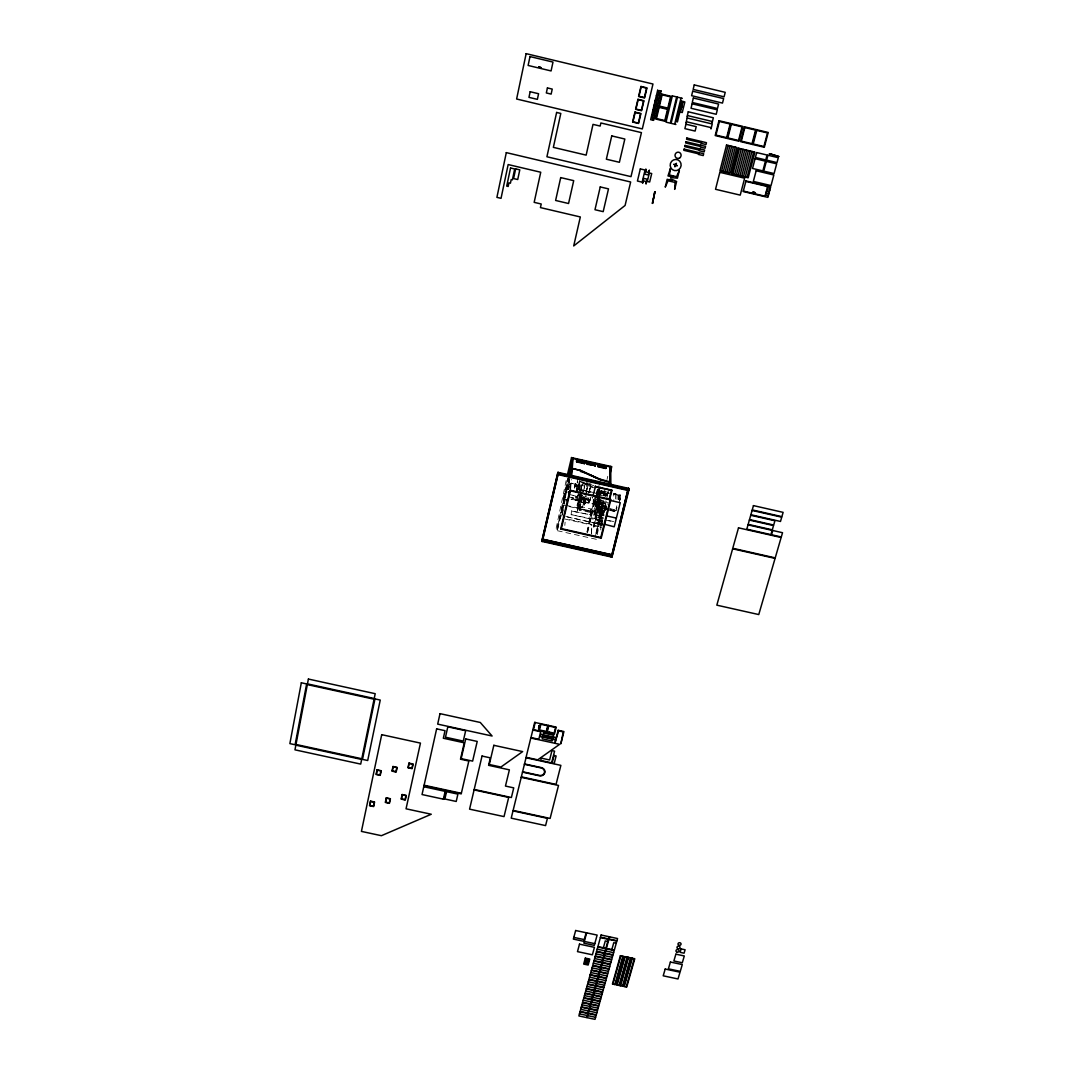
<?xml version="1.0" encoding="UTF-8"?>
<svg xmlns="http://www.w3.org/2000/svg" width="1073" height="1073" viewBox="0 0 1073 1073"><rect width="100%" height="100%" fill="white"/><g stroke="black" fill="none" stroke-linecap="round" stroke-linejoin="round"><path stroke-width="0.75" stroke-dasharray="5 3.75" d="M608.686 493.567L608.686 492.158M607.479 495.149L598.962 492.574L607.479 495.149L604.931 506.644L596.4 504.712L604.944 505.987M605.628 510.372L606.004 505.209L605.092 510.252L605.105 508.79M604.931 507.301L596.387 505.37L606.808 507.583M604.287 511.177L595.73 508.575L604.287 511.177L600.987 524.576L565.712 516.609M604.3 509.192L595.77 507.261L604.3 509.192L606.205 501.547M601.39 525.193L601.551 513.846L596.736 533.254M600.987 494.492L601.041 491.367M600.786 529.928L601.041 513.739M600.96 526.186L601.162 513.243M599.472 489.838L599.177 505.638L571.131 499.28M599.244 487.169L597.728 494.318M598.855 494.264L598.935 489.878M603.388 517.763L596.132 515.429L598.734 503.693L606.004 505.329M598.747 503.022L607.452 504.323M598.989 491.3L607.479 493.875L598.989 491.3L599.928 487.477M608.096 503.063L599.378 501.091L597.433 509.554L604.703 511.204M597.674 498.972L603.361 500.903M596.776 512.84L596.789 512.156L604.059 513.793M604.032 515.845L594.482 513.672L597.031 502.164L605.574 504.095L603.013 516.274L594.455 514.343L594.576 510.359M597.044 501.52L598.318 495.766M595.475 518.715L602.744 521.049M604.045 515.161L596.762 513.511L594.147 525.287L594.134 525.985L601.43 527.634M595.475 497.215L595.26 501.198L605.574 503.452L597.057 500.863M593.329 526.91L598.814 496.343L598.627 505.504L593.879 527.031L599.311 505.101L571.252 498.757M589.707 492.199L576.939 488.751L599.512 493.875L594.214 515.362L593.785 511.513L599.029 485.506M593.879 527.031L599.351 496.464M594.214 515.362L597.379 496.437M593.128 504.27L593.302 498.878M593.57 504.364L593.731 498.972M591.451 533.08L591.84 524.536L566.584 518.876M591.531 534.166L591.84 524.536M581.016 493.097L580.775 497.336L577.609 508.186L590.673 511.15L590.552 514.732L591.196 508.897L590.552 511.673L576.939 508.589L580.211 494.841M571.547 510.507L571.158 514.638L591.317 519.184L591.572 515.027L571.426 511.003L591.572 515.027M589.292 492.561L590.66 486.377M580.627 490.898L582.639 482.622L590.713 485.103L588.634 494.68M580.292 506.604L577.609 508.186L577.381 511.754L580.091 510.158L582.331 498.113C573.626 497.336 591.035 496.973 588.997 502.057L589.748 499.549L581.07 498.113L583.873 498.207M589.533 502.177L589.748 499.549M586.26 492.681L587.977 485.117M589.614 500.058L586.958 499.213M586.462 482.609L593.047 484.741M586.381 486.485L586.944 483.118L586.381 486.485L582.022 485.492L582.089 484.205L586.435 485.197M586.059 497.121L584.57 505.101L584.141 502.848L586.14 494.68M585.214 498.274C585.026 501.346 580.734 495.847 581.486 500.353L581.19 497.604M585.63 498.905L588.541 500.139M583.886 502.177L584.155 496.799A4.922 1.422 13.7 0 1 584.637 496.289M584.329 502.271L584.597 496.906A4.466 1.301 13.7 0 1 585.965 496.249M585.335 483.239L583.323 491.501L579.272 490.589M580.265 507.113L582.438 507.609L580.265 506.939M581.794 495.874L579.447 505.048M580.305 506.443L580.091 510.158L591.062 512.639M580.131 497.778L577.381 511.754M580.117 497.564L580.48 492.976M579.661 509.031L582.331 498.113M580.694 489.61L582.666 481.992M580.667 497.684L580.895 493.62M579.393 503.022L579.769 498.234L579.112 498.623L579.393 503.022L580.788 497.161M579.594 489.208L580.238 484.835L575.316 483.722L574.806 485.814L574.659 488.094L579.594 489.208L580.238 484.835M579.232 498.113L579.527 502.338M579.863 505.678L582.371 495.337L579.661 494.72L582.344 495.994L579.822 506.349L579.983 505.168L577.274 504.551L577.113 505.745L591.196 509.071M577.824 504.672L580.171 495.498M578.897 490.039L579.46 480.784L577.341 489.556M579.353 491.702L579.997 480.905L578.012 488.993M577.609 495.431L577.314 500.125L578.669 494.519M578.199 486.351L579.34 485.948L578.307 486.498M578.307 484.728L579.366 485.626L571.051 483.065L569.696 488.778M577.046 491.246L577.247 488.121M576.644 491.702L577.502 478.773M576.778 491.179L577.422 481.267M576.107 485.989L576.053 485.197L577.153 485.452M576.121 484.231L577.167 485.13M575.664 498.274L575.812 496.128L569.253 494.64M574.659 488.094L575.316 483.722M570.688 488.711L571.319 479.524M570.139 488.591L570.782 480.503M569.428 484.741L569.173 481.187L568.261 489.583M564.827 525.408L565.109 522.135M562.52 514.799L563.392 505.222M562.936 511.11L563.499 504.726L603.643 513.9M568.408 489.449L565.471 488.778L569.857 489.945M564.774 504.122L564.452 501.627M561.85 516.274L562.869 505.101L604.045 514.477M584.57 505.101L585.871 496.034L586.046 496.786M584.034 504.981L584.383 502.164M595.984 533.08L603.174 497.148M603.495 495.511L604.475 490.602M596.508 533.201L603.683 497.255M604.005 495.632L604.984 490.723M597.272 534.636L603.777 502.191M605.011 495.793L605.709 492.507M586.958 532.114L589.922 517.401L602.744 520.351M587.481 532.235L594.979 499.267M596.373 539.317L555.734 530.344L566.92 476.962M564.867 499.012L557.035 529.418L567.952 477.19M557.558 529.539L564.036 498.529M564.371 496.893L568.462 477.311M563.298 497.966L565.471 488.778M565.766 489.543L568.408 478.504M565.954 490.133L568.596 479.041M566.276 489.664L568.918 478.612M557.035 529.418L562.869 505.101M564.411 498.154L565.766 492.909M566.464 490.254L569.119 479.162M557.719 528.761L564.197 501.735M564.572 500.139L566.101 493.781M566.477 492.185L569.535 479.47M565.256 497.403L566.866 490.804M567.188 489.382L569.87 478.129M564.25 504.002L565.404 499.16M567.724 489.462L569.696 481.308M569.052 488.577L570.997 480.396M576.845 488.591L577.529 488.188L576.63 500.528L578.803 491.582M571.158 514.638L598.573 520.164L603.415 500.514M578.186 489.234L579.93 482.005L588.031 483.843L586.019 492.118M579.661 494.72L577.153 505.075L579.943 505.839M577.113 505.745L579.755 494.854L582.465 495.471M580.587 491.541L582.599 483.252M583.283 492.145L585.308 483.869L593.396 486.351M583.739 498.73L583.873 497.966M582.438 507.609L584.49 499.106M585.952 493.406L588.004 484.486M586.944 499.455L587.079 498.69M588.688 493.379L590.713 485.103M588.997 502.057L588.661 499.629M589.774 518.165L594.965 497.094M596.239 494.13L597.379 489.503M587.132 531.98L595.086 499.669M596.682 493.204L597.54 489.717M596.883 494.385L597.943 489.744M587.642 532.101L598.144 489.516M596.722 497.818L598.788 488.872M600.236 486.847L598.332 495.122L602.597 495.444M593.677 515.241L598.452 495.874M600.209 494.72L601.256 490.495M600.451 494.935L601.47 490.777L597.393 489.851M600.035 497.818L598.09 506.282L616.184 510.587M607.01 479.457L607.774 476.318M595.166 537.197L603.764 502.607L594.858 500.581M605.48 496.571L606.647 493.996L605.709 497.859M608.431 490.053L606.849 496.41L604.019 495.766M607.17 495.78L608.123 491.957M602.409 521.907L602.047 525.609M605.574 509.071L606.258 506.335M601.792 525.797L602.382 523.409M605.937 509.179L606.527 506.778M616.036 508.91L616.814 505.812M618.37 499.602L619.55 494.935L619.671 500.514M616.184 510.426L616.962 507.314M618.92 499.562L620.087 494.894L613.756 493.459M618.92 499.723L620.087 495.055L613.756 493.62L613.783 500.568M603.388 518.447L596.105 516.797L603.375 519.144M608.834 520.485L613.635 521.572M605.641 520.11L613.635 521.921M602.731 521.746L595.435 520.097L602.718 522.43M602.087 523.637L594.818 522.001L602.087 524.335M565.726 516.448L600.987 524.402M594.147 525.287L601.43 526.937M564.881 519.024L591.719 525.046M579.97 481.375L584.02 482.287M589.05 484.459L594.348 485.667M582.532 483.4L586.891 484.392M587.95 485.761L596.092 487.611M590.646 487.021L596.065 488.255M571.037 483.226L579.192 485.076M602.02 490.898L608.539 492.386M598.747 490.817L610.175 493.406M613.622 494.143L619.966 495.578L620.06 499.763M576 485.841L577.1 486.096M574.806 485.814L579.728 486.927M575.155 485.989L580.104 487.102M577.462 489.033L599.512 494.036M596.159 493.66L599.391 494.385M578.91 489.905L589.935 492.413M596.239 493.835L599.391 494.546M596.682 499.146L606.473 501.359M599.391 500.42L608.096 502.392M568.73 494.358L576.912 496.209M597.017 502.821L606.004 504.659M568.529 496.826L576.751 498.69M571.252 497.657L573.988 498.368L571.238 497.738M598.721 504.35L605.99 506M571.144 499.119L576.644 500.367M610 508.642L616.304 510.077M606.795 508.937L598.077 506.952L606.795 509.608M610 509.702L615.781 511.177M610 510.037L615.781 511.338M609.88 510.212L615.647 511.526M609.88 510.386L615.661 511.687M597.446 508.884L604.703 510.52M604.689 511.875L597.42 510.238L604.689 512.559M596.132 515.429L603.402 517.079M620.087 494.894L620.221 500.635M619.698 496.625L619.792 500.809M619.309 498.18L619.429 503.787M618.598 494.72L618.732 501.695M616.975 494.358L617.082 501.319M615.339 493.982L615.419 499.549M614.695 510.252L614.708 511.097M613.072 509.89L613.072 510.721M611.449 509.527L611.449 510.359M592.309 497.59A4.922 1.422 13.7 0 1 592.765 497.859M584.316 496.182A2.736 2.615 2.3 0 0 582.907 499.629A2.736 2.615 2.3 0 0 586.515 500.997A2.736 2.615 2.3 0 0 587.937 497.55A2.736 2.615 2.3 0 1 586.542 500.823A2.736 2.615 2.3 0 1 583.001 499.642A2.736 2.615 2.3 0 1 583.98 496.195M590.204 497.523A4.936 4.721 2.3 0 1 587.427 502.982A4.936 4.721 2.3 0 1 581.311 501.279A4.936 4.721 2.3 0 1 582.009 495.243M590.19 497.684A4.936 4.721 2.3 0 1 587.414 503.143A4.936 4.721 2.3 0 1 581.311 501.44A4.936 4.721 2.3 0 1 581.995 495.404M592.001 497.617A4.466 1.301 13.7 0 1 592.765 498.1M603.133 510.305L602.114 515.965L603.133 510.305M603.67 512.398L595.126 510.466L603.67 512.398M602.194 514.168L602.181 515.617L602.543 510.547L602.194 514.168M576.174 496.879L576.389 497.765L576.174 496.879"/><path stroke-width="1.5" d="M606.674 515.925L616.291 518.098M598.09 464.917L597.929 466.742L605.709 468.512L605.843 466.688L597.969 465.414L605.843 466.688M604.595 524.281L614.185 526.803L620.261 502.701L610.617 500.514M601.631 479.966L593.691 476.922M598.975 479.363L610.148 482.528M598.989 478.746L591.062 475.701M596.333 478.142L610.148 481.898M596.347 477.525L588.433 474.494M595.435 486.056L595.3 486.994L611.878 490.348M595.086 466.098L595.247 464.274L587.481 462.503L587.307 464.327L595.207 465.588M593.718 476.305L585.818 473.273M593.235 495.042L595.435 486.471L612.012 490.227L609.772 498.797M591.089 475.084L583.202 472.066M588.46 473.877L580.56 471.463L580.641 470.256M587.481 462.503L587.307 464.327M585.845 472.67L580.6 470.859M584.45 463.67C586.22 460.397 575.584 457.97 576.67 461.9L584.45 463.67L584.637 461.859M583.243 471.463L572.204 468.338L570.299 476.291M576.872 460.089L576.67 461.9M571.574 476.291L573.089 457.983L568.838 475.741M571.158 475.647L572.566 457.863L568.301 475.755M570.434 472.308L569.683 475.46M571.533 457.635L611.771 466.648L610.175 473.206M541.785 541.369L557.92 472.348L628.832 488.443L628.899 490.093L611.905 557.128L541.785 541.369L557.92 472.348M443.39 799.17L445.161 791.364M542.562 539.692L558.47 472.469L542.334 541.489L542.683 539.169L611.489 554.647L611.489 556.485L542.469 540.966M567.282 475.366L571.547 457.487M569.159 475.339L569.911 472.187M570.259 476.519L572.191 468.485L580.627 470.403M561.233 529.137L570.568 490.334M576.644 491.702L577.194 491.836M652.277 203.32L655.053 191.906M595.247 464.274L587.36 463.013M533.469 729.627L535.212 722.505M538.713 730.78L540.47 723.658M610.161 485.05L610.229 466.433L610.282 484.54M609.947 469.8L610.752 466.554L610.819 484.661M546.559 732.497L548.33 725.388M609.223 499.093L611.462 490.106M600.665 538.029L610.322 499.347M611.905 557.128L628.832 488.443M727.092 138.39L730.874 123.556M721.579 171.117L728.151 145.445M723.35 171.546L729.935 145.861M725.12 171.962L731.719 146.29M726.89 172.377L733.503 146.706M728.674 172.807L735.273 147.135M732.872 174.121L739.498 148.463M734.643 174.537L741.282 148.892M736.413 174.966L743.053 149.308M738.184 175.382L744.836 149.737M739.954 175.798L746.62 150.166M741.725 176.227L748.391 150.582M743.482 176.643L750.175 151.011M752.455 144.439L756.317 129.632M745.252 177.058L751.945 151.427M747.023 177.488L753.729 151.856M586.046 961.77L585.308 961.395L584.664 963.38L585.657 963.594L586.113 961.904L585.12 961.69M588.031 962.199L587.293 961.81L586.649 963.809L587.628 964.023L588.098 962.32L587.105 962.105M603.388 947.767L605.279 940.914L607.774 941.45M611.851 949.565L613.756 942.724L616.237 943.247M612.938 984.129L620.891 955.788M614.909 984.545L622.876 956.217M617.123 985.014L625.116 956.687M619.094 985.43L627.101 957.116M620.57 985.752L628.59 957.424M622.541 986.167L630.575 957.854M624.271 986.53L632.305 958.216M626.23 986.945L634.291 958.645M588.259 981.795L596.145 983.458M596.642 983.565L604.528 985.242M586.998 986.409L594.871 988.072M595.367 988.179L603.241 989.843M585.724 991.009L593.597 992.673M594.093 992.78L601.966 994.443M584.463 995.61L592.323 997.273M592.819 997.38L600.679 999.03M583.202 1000.197L591.062 1001.847M591.558 1001.954L599.405 1003.617M581.955 1004.771L589.801 1006.42M590.284 1006.528L598.13 1008.177M580.694 1009.331L588.541 1010.981M589.023 1011.088L596.856 1012.738M579.447 1013.878L587.28 1015.527M587.763 1015.635L595.595 1017.284M573.814 937.386L584.289 939.613M584.316 941.437L594.777 943.663M597.218 949.162L605.172 950.866M605.668 950.973L613.622 952.663M595.931 953.857L603.871 955.547M604.367 955.654L612.307 957.344M594.643 958.538L602.583 960.228M603.08 960.335L611.006 962.025M585.952 959.061L586.797 959.007L586.006 958.846L585.362 960.845L586.341 961.046L586.81 959.356L585.818 959.141M587.937 959.477L588.782 959.436L587.991 959.262L587.333 961.26L588.326 961.475L588.795 959.772L587.803 959.557M593.356 963.219L601.282 964.895M601.779 965.003L609.705 966.693M592.081 967.873L599.995 969.549M600.491 969.657L608.404 971.347M590.807 972.527L598.707 974.204M599.203 974.311L607.117 975.987M589.533 977.168L597.433 978.831M597.929 978.938L605.816 980.615M424.103 785.235L461.35 793.309M524.509 763.936L541.302 767.597A4.681 4.212 5.1 0 1 544.856 772.681A4.681 4.212 5.1 0 1 539.263 775.779L522.497 772.117M524.415 764.298L541.208 767.96A4.252 3.823 5.1 0 1 544.44 772.587A4.252 3.823 5.1 0 1 539.357 775.403L522.591 771.755M561.367 528.613L600.8 537.506M542.656 539.343L611.489 554.821M542.013 539.558L611.905 555.278M572.969 458.479L610.108 466.929M576.751 460.599L584.517 462.356M628.148 489.02L558.349 473.005L558.175 474.615L628.201 490.509L628.148 488.859M557.745 473.944L628.899 490.093M570.434 490.857L610.202 499.87M745.842 181.391L767.638 186.554L765.062 196.211L743.321 191.061M767.329 187.762L770.253 188.459M766.846 189.572L769.77 190.27M766.363 191.396L769.287 192.08M765.881 193.207L768.805 193.891M765.398 195.004L768.322 195.702M658.688 106.576L668.278 108.869M606.097 466.675L606.097 468.15L597.795 466.259L597.835 464.797L606.097 466.675M595.502 464.26L595.461 465.722L587.159 463.844L587.226 462.383L595.502 464.26M584.906 461.846L584.825 463.308L576.523 461.417L576.617 459.968L584.906 461.846M670.518 168.193L669.458 175.02L672.717 175.784L672.489 176.696L673.308 175.918L676.553 176.696L679.383 170.299L677.425 178.185L670.719 177.555L670.933 176.643L667.983 175.945L670.518 168.193M675.132 182.45L674.662 189.371L676.607 181.511L672.409 179.567L671.524 180.626L671.819 179.419L670.343 179.07L670.115 179.982L667.165 179.285L665.247 187.145L668.05 180.774L675.132 182.45M301.325 682.777L289.871 743.616L295.102 744.756L306.637 683.944L301.325 682.777M295.853 745.158L294.968 749.839L360.702 764.097L361.668 759.443L295.853 745.158M307.334 684.601L295.987 744.461L361.802 758.745L374.075 699.207L307.334 684.601M308.394 679.048L307.468 683.877L374.222 698.496L375.201 693.695L308.394 679.048M374.96 698.899L362.486 759.389L367.704 760.516L380.244 700.065L374.96 698.899M381.706 734.67L361.427 831.401L381.411 835.693L431.266 814.246L406.05 808.801L420.455 743.106L381.706 734.67M526.146 53.65L516.623 99.011L642.311 128.921L652.974 84.016L526.146 53.65M506.308 152.621L496.906 197.365L501.037 198.331L508.159 164.558L540.738 172.243L534.166 202.354L541.221 204.004L540.443 207.599L580.332 216.961L573.706 245.945L625.09 205.453L630.656 181.994L506.308 152.621M370.48 801.115L369.514 805.675L373.645 806.574L374.598 802.014L370.48 801.115M377.052 769.824L376.073 774.465L380.231 775.363L381.21 770.736L377.052 769.824M370.668 801.464L369.836 805.447L373.444 806.225L374.289 802.242L370.668 801.464M377.253 770.173L376.395 774.223L380.03 775.014L380.888 770.964L377.253 770.173M529.995 56.574L528.117 65.453L551.079 70.939L552.997 62.073L529.995 56.574M510.547 167.992L506.711 186.125L508.186 186.461L508.951 182.853L510.426 183.201L511.191 179.58L512.384 179.862L514.691 168.971L510.547 167.992M530.169 91.728L528.962 97.361L537.372 99.36L538.579 93.727L530.169 91.728M515.644 168.877L513.591 178.561L517.722 179.526L519.788 169.856L515.644 168.877M538.941 66.834L541.275 67.8L538.941 66.834M386.293 797.843L385.314 802.416L389.432 803.301L390.424 798.741L386.293 797.843M392.986 766.498L391.994 771.138L396.152 772.037L397.158 767.396L392.986 766.498M386.481 798.191L385.636 802.188L389.244 802.966L390.103 798.969L386.481 798.191M393.187 766.833L392.316 770.897L395.964 771.688L396.836 767.624L393.187 766.833M547.418 87.932L546.331 92.949L551.146 94.102L552.233 89.086L547.418 87.932M402.147 794.53L401.154 799.103L405.272 800.002L406.278 795.428L402.147 794.53M408.974 763.118L407.968 767.772L412.126 768.67L413.145 764.03L408.974 763.118M402.335 794.865L401.463 798.875L405.084 799.653L405.956 795.656L402.335 794.865M409.175 763.466L408.29 767.53L411.925 768.322L412.81 764.258L409.175 763.466M556.619 112.45L546.922 156.765L630.991 176.643L641.439 132.623L600.867 122.979L600.169 126.064L593.007 124.374L586.153 155.129L553.36 147.363L560.803 113.443L556.619 112.45M423.768 786.724L422.038 794.543L444.034 799.305L445.805 791.498L423.768 786.724M436.631 728.849L423.983 785.812L461.216 793.886L468.834 761.025L460.491 759.201L464.26 742.811L443.337 738.237L445.027 730.686L436.631 728.849M440.01 713.652L437.69 724.114L492.105 736.011L480.288 722.478L440.01 713.652M560.71 177.595L555.613 200.463L568.556 203.508L573.706 180.653L560.71 177.595M447.817 726.823L445.483 737.218L463.281 741.108L465.655 730.726L447.817 726.823M446.542 791.659L444.866 798.996L456.213 801.464L457.903 794.127L446.542 791.659M465.709 738.921L461.175 758.624L472.63 761.119L477.217 741.43L465.709 738.921M611.744 135.909L606.352 159.206L619.389 162.291L624.835 139.021L611.744 135.909M600.25 186.93L594.979 209.718L603.187 211.649L608.498 188.875L600.25 186.93M474.092 789.916L469.572 809.149L504.028 816.607L508.696 797.413L474.092 789.916M482.032 756.049L474.199 789.446L511.392 797.521L513.739 787.864L505.463 786.066L509.393 769.851L488.604 765.331L490.361 757.86L482.032 756.049M634.934 112.102L632.601 122.027L638.569 123.449L640.916 113.523L634.934 112.102M637.939 99.306L635.592 109.298L641.574 110.72L643.934 100.741L637.939 99.306M640.957 86.457L638.596 96.49L644.591 97.925L646.965 87.892L640.957 86.457M635.162 112.477L632.963 121.799L638.341 123.073L640.541 113.765L635.162 112.477M638.167 99.695L635.967 109.057L641.346 110.345L643.559 100.983L638.167 99.695M641.185 86.846L638.971 96.248L644.377 97.549L646.59 88.134L641.185 86.846M493.835 745.306L489.288 764.499L500.93 767.034L522.645 751.596L493.835 745.306M651.7 115.24L650.64 119.693L652.974 120.243L651.7 115.24M652.894 110.264L651.834 114.717L654.168 115.28L652.894 110.264M654.074 105.275L653.014 109.741L655.362 110.304L654.074 105.275M655.268 100.285L654.208 104.752L656.555 105.315L655.268 100.285M656.461 95.269L655.402 99.749L657.749 100.312L656.461 95.269M657.669 90.253L656.596 94.746L658.943 95.309L657.669 90.253M640.326 168.917L637.429 181.042L642.15 182.155L645.061 170.044L640.326 168.917M655.254 116.099L653.578 120.391L652.907 115.535L655.254 116.099M656.448 111.123L654.771 115.428L654.101 110.559L656.448 111.123M657.628 106.133L655.952 110.439L655.295 105.57L657.628 106.133M658.835 101.13L657.145 105.462L656.488 100.567L658.835 101.13M660.029 96.127L658.339 100.46L657.682 95.564L660.029 96.127M661.223 91.111L659.546 95.457L658.876 90.548L661.223 91.111M563.741 499.361L564.17 500.018L563.741 499.361M565.632 491.447L566.061 492.105L565.632 491.447M661.692 94.075L655.71 119.023L665.273 121.303L671.296 96.369L661.692 94.075M659.144 107.354L656.461 118.553L664.817 120.538L667.527 109.352L659.144 107.354M662.135 94.84L659.439 106.106L667.822 108.105L670.545 96.852L662.135 94.84M566.504 499.991L566.92 500.635L566.504 499.991M568.395 492.064L568.824 492.722L568.395 492.064M643.679 178.373L642.526 183.201L643.693 180.921L646.053 181.485L646.053 184.046L647.22 179.204L643.679 178.373M645.866 169.266L644.699 174.121L648.24 174.966L649.406 170.111L648.24 172.391L645.879 171.841L645.866 169.266M570.004 490.2L560.683 529.016L601.215 538.15L610.886 499.468L570.004 490.2M649.339 172.981L647.301 181.458L649.661 182.021L651.713 173.544L649.339 172.981M672.355 95.899L666.011 122.134L670.29 123.154L676.647 96.919L672.355 95.899M677.439 97.174L671.081 123.341L675.856 124.481L674.823 123.583L680.886 98.662L682.24 98.327L677.439 97.174M654.758 191.839L652.572 203.387L654.758 191.839M678.673 111.686L676.245 121.625L677.439 121.906L679.866 111.968L678.673 111.686M681.261 101.077L678.82 111.055L680.014 111.337L682.455 101.358L681.261 101.077M681.677 107.126L680.456 112.102L682.254 112.531L683.474 107.555L681.677 107.126M683.058 101.506L681.838 106.495L683.622 106.924L684.856 101.935L683.058 101.506M513.001 810.88L511.217 818.163L545.58 825.593L547.431 818.323L513.001 810.88M521.223 777.321L513.122 810.423L550.114 818.431L558.51 785.436L521.223 777.321M526.025 757.766L521.344 776.852L556.042 784.403L560.871 765.371L526.025 757.766M530.8 738.023L526.078 757.283L537.747 759.832L559.65 744.327L530.8 738.023M532.825 729.989L530.974 737.553L538.82 739.27L540.685 731.706L532.825 729.989M534.689 722.397L532.946 729.519L554.419 734.214L556.203 727.105L534.689 722.397M673.965 164.343L675.293 165.296L674.917 166.825L675.883 165.443L677.358 165.792L676.03 164.826L676.406 163.311L675.44 164.692L673.965 164.343M692.702 91.205L691.602 95.685L722.491 103.088L723.631 98.609L692.702 91.205M694.244 84.915L693.145 89.408L724.074 96.825L725.214 92.332L694.244 84.915M688.262 111.793L687.042 116.769L687.941 115.669L711.828 121.37L712.11 122.751L713.357 117.789L688.262 111.793M687.176 117.99L685.955 122.952L686.854 121.853L710.715 127.539L710.997 128.921L712.244 123.972L687.176 117.99M685.969 124.213L684.882 128.639L695.116 131.08L696.216 126.654L685.969 124.213M693.359 98.005L692.259 102.485L717.461 108.507L718.588 104.041L693.359 98.005M538.954 725.831L538.633 728.259L538.954 725.831M692.125 103.799L691.025 108.266L716.201 114.288L717.327 109.822L692.125 103.799M540.872 724.248L539.464 729.948L546.278 731.437L547.686 725.75L540.872 724.248M684.118 149.093L683.809 150.314L698.054 153.694L698.349 152.473L684.118 149.093M685.03 145.405L684.722 146.639L698.966 150.019L699.274 148.798L685.03 145.405M685.942 141.716L685.634 142.95L699.891 146.33L700.2 145.11L685.942 141.716M686.854 138.028L686.546 139.249L700.817 142.655L701.125 141.421L686.854 138.028M541.476 730.753L544.038 731.571L541.476 730.753M540.886 734.254L540.309 736.615L542.401 737.071L542.978 734.71L540.886 734.254M542.71 736.896L542.254 738.787L552.179 740.96L552.649 739.069L542.71 736.896M543.126 735.233L542.777 736.655L552.716 738.828L553.064 737.419L543.126 735.233M543.649 733.114L543.179 735.005L553.131 737.178L553.601 735.287L543.649 733.114M545.097 736.172L550.744 737.902L545.097 736.172M548.746 725.978L547.324 731.665L554.137 733.154L555.559 727.467L548.746 725.978M541.288 758.142L540.712 760.475L551.629 762.863L554.58 751.154L551.965 750.59L549.617 759.966L541.288 758.142M549.336 732.483L551.884 733.288L549.336 732.483M698.952 152.607L698.483 154.445L703.231 155.572L703.687 153.734L698.952 152.607M699.864 148.932L699.408 150.77L704.156 151.897L704.612 150.059L699.864 148.932M700.79 145.244L700.334 147.095L705.082 148.222L705.538 146.384L700.79 145.244M701.715 141.556L701.246 143.406L706.007 144.533L706.463 142.696L701.715 141.556M553.453 737.003L552.85 739.364L554.942 739.82L555.546 737.459L553.453 737.003M558.161 730.297L555.076 742.583L558.577 730.887L563.285 731.92L560.83 743.844L563.929 731.558L558.161 730.297M554.03 755.499L552.152 762.983L554.231 763.426L556.122 755.955L554.03 755.499M718.95 120.699L715.195 135.56L738.975 141.234L742.798 126.399L718.95 120.699M719.393 121.464L715.946 135.091L726.649 137.639L730.123 124.025L719.393 121.464M628.282 488.322L611.369 557.008L628.282 488.322M731.317 124.32L727.843 137.921L738.546 140.469L742.047 126.882L731.317 124.32M726.528 145.056L719.956 170.741L730.297 173.182L736.91 147.524L726.528 145.056M719.862 172.324L715.53 189.291L740.222 195.125L744.649 178.198L719.862 172.324M738.318 148.181L731.692 173.839L748.203 177.756L754.909 152.138L738.318 148.181M744.407 126.788L740.571 141.609L764.325 147.269L768.214 132.475L744.407 126.788M744.836 127.539L741.336 141.14L752.025 143.688L755.566 130.101L744.836 127.539M756.747 130.383L753.206 143.97L763.882 146.505L767.463 132.945L756.747 130.383M745.963 180.935L743.2 191.517L767.879 197.365L770.696 186.796L745.963 180.935M755.084 158.683L752.522 168.448L762.863 170.902L765.438 161.151L755.084 158.683M756.693 152.567L755.405 157.463L765.76 159.931L767.061 155.035L756.693 152.567M756.157 170.768L753.353 181.404L771.018 185.589L773.848 174.979L756.157 170.768M753.085 191.933L755.352 192.791L753.085 191.933M766.323 161.366L763.748 171.117L774.076 173.571L776.678 163.82L766.323 161.366M767.946 155.236L766.645 160.132L777 162.6L778.301 157.704L767.946 155.236M769.475 153.654L778.783 156.524L769.475 153.654M575.651 930.506L573.358 939.103L583.819 941.329L586.14 932.745L575.651 930.506M579.5 944.146L577.489 951.63L592.39 954.796L594.429 947.325L579.5 944.146M586.636 932.853L583.846 943.154L594.308 945.38L597.125 935.079L586.636 932.853M585.308 958.135L583.685 964.077L588.152 965.016L589.774 959.088L585.308 958.135M580.01 1011.812L578.884 1015.943L586.703 1017.593L587.843 1013.462L580.01 1011.812M581.271 1007.252L580.131 1011.396L587.964 1013.06L589.104 1008.915L581.271 1007.252M582.518 1002.692L581.378 1006.836L589.225 1008.499L590.365 1004.341L582.518 1002.692M583.779 998.105L582.639 1002.276L590.485 1003.926L591.639 999.768L583.779 998.105M585.04 993.518L583.886 997.689L591.746 999.352L592.9 995.181L585.04 993.518M586.301 988.917L585.147 993.102L593.02 994.765L594.174 990.58L586.301 988.917M587.561 984.303L586.421 988.501L594.294 990.164L595.448 985.98L587.561 984.303M588.836 979.689L587.682 983.887L595.569 985.564L596.736 981.366L588.836 979.689M590.11 975.049L588.956 979.26L596.843 980.937L598.01 976.725L590.11 975.049M591.384 970.408L590.23 974.633L598.13 976.309L599.297 972.084L591.384 970.408M592.658 965.754L591.505 969.992L599.418 971.669L600.585 967.444L592.658 965.754M593.946 961.086L592.779 965.338L600.706 967.014L601.873 962.776L593.946 961.086M595.22 956.419L594.053 960.67L601.993 962.347L603.16 958.109L595.22 956.419M596.508 951.724L595.341 955.989L603.281 957.679L604.461 953.428L596.508 951.724M597.809 947.03L596.628 951.308L604.582 952.998L605.762 948.72L597.809 947.03M600.397 937.601L597.916 946.601L605.883 948.304L608.364 939.304L600.397 937.601M601.095 935.026L600.504 937.172L608.485 938.875L609.075 936.729L601.095 935.026M588.339 1013.569L587.199 1017.7L595.019 1019.35L596.172 1015.219L588.339 1013.569M589.6 1009.009L588.447 1013.153L596.28 1014.803L597.433 1010.672L589.6 1009.009M590.861 1004.449L589.707 1008.607L597.554 1010.256L598.707 1006.112L590.861 1004.449M592.135 999.875L590.982 1004.033L598.828 1005.696L599.981 1001.538L592.135 999.875M593.396 995.288L592.242 999.459L600.102 1001.122L601.256 996.951L593.396 995.288M594.67 990.687L593.517 994.872L601.376 996.535L602.543 992.351L594.67 990.687M595.944 986.087L594.791 990.272L602.664 991.935L603.831 987.75L595.944 986.087M597.218 981.46L596.065 985.658L603.938 987.334L605.118 983.136L597.218 981.46M598.506 976.832L597.339 981.044L605.226 982.72L606.406 978.509L598.506 976.832M599.794 972.192L598.627 976.417L606.527 978.093L607.694 973.868L599.794 972.192M601.081 967.551L599.901 971.776L607.814 973.452L608.995 969.227L601.081 967.551M602.369 962.883L601.188 967.122L609.115 968.798L610.296 964.573L602.369 962.883M603.656 958.216L602.49 962.454L610.416 964.144L611.597 959.892L603.656 958.216M604.957 953.521L603.777 957.787L611.717 959.477L612.898 955.211L604.957 953.521M606.258 948.827L605.078 953.106L613.018 954.796L614.212 950.53L606.258 948.827M608.86 939.412L606.379 948.411L614.333 950.101L616.841 941.115L608.86 939.412M609.585 936.836L608.981 938.982L616.962 940.686L617.552 938.54L609.585 936.836M732.631 548.799L716.831 605.159L758.759 614.561L775.082 558.389L732.631 548.799M738.506 527.836L732.765 548.276L775.229 557.88L781.144 537.493L738.506 527.836M620.395 955.681L612.442 984.021L615.392 984.652L623.373 956.325L620.395 955.681M624.62 956.58L616.626 984.907L619.59 985.537L627.598 957.21L624.62 956.58M748.015 524.885L746.808 529.15L770.924 534.622L772.144 530.357L748.015 524.885M749.37 520.083L748.163 524.362L772.305 529.834L773.526 525.569L749.37 520.083M750.724 515.268L749.517 519.56L773.687 525.046L774.921 520.754L750.724 515.268M752.093 510.44L750.872 514.745L780.487 521.465L781.734 517.173L752.093 510.44M753.447 505.611L752.24 509.916L781.882 516.649L783.129 512.358L753.447 505.611M628.094 957.317L620.073 985.644L623.037 986.275L631.058 957.961L628.094 957.317M631.809 958.109L623.775 986.422L626.726 987.053L634.787 958.752L631.809 958.109M772.694 530.478L771.474 534.743L781.305 536.969L782.539 532.718L772.694 530.478M665.193 969.053L663.208 975.813L678.002 978.965L680.014 972.205L665.193 969.053M670.397 962.038L668.399 968.839L680.269 971.36L682.28 964.573L670.397 962.038M675.883 954.152L673.871 960.979L682.294 962.763L684.306 955.963L675.883 954.152M681.114 948.921L680.108 952.341L684.078 953.186L685.097 949.766L681.114 948.921M678.833 169.574A5.647 5.472 -68.9 0 0 677.962 159.904A5.647 5.472 -68.9 0 0 670.196 165.698A5.647 5.472 -68.9 0 0 678.833 169.574M679.826 157.811A3.152 3.045 -69.6 0 0 679.343 152.42A3.152 3.045 -69.6 0 0 675.024 155.652A3.152 3.045 -69.6 0 0 679.826 157.811M678.673 945.125A1.542 1.328 -1.2 0 0 681.06 944.106A1.542 1.328 -1.2 0 0 678.847 942.832A1.542 1.328 -1.2 0 0 678.673 945.125M676.647 951.979A1.542 1.328 -1 0 0 679.035 950.946A1.542 1.328 -1 0 0 676.822 949.685A1.542 1.328 -1 0 0 676.647 951.979M677.653 948.559A1.542 1.328 -1.1 0 0 680.054 947.526A1.542 1.328 -1.1 0 0 677.841 946.265A1.542 1.328 -1.1 0 0 677.653 948.559"/></g></svg>
